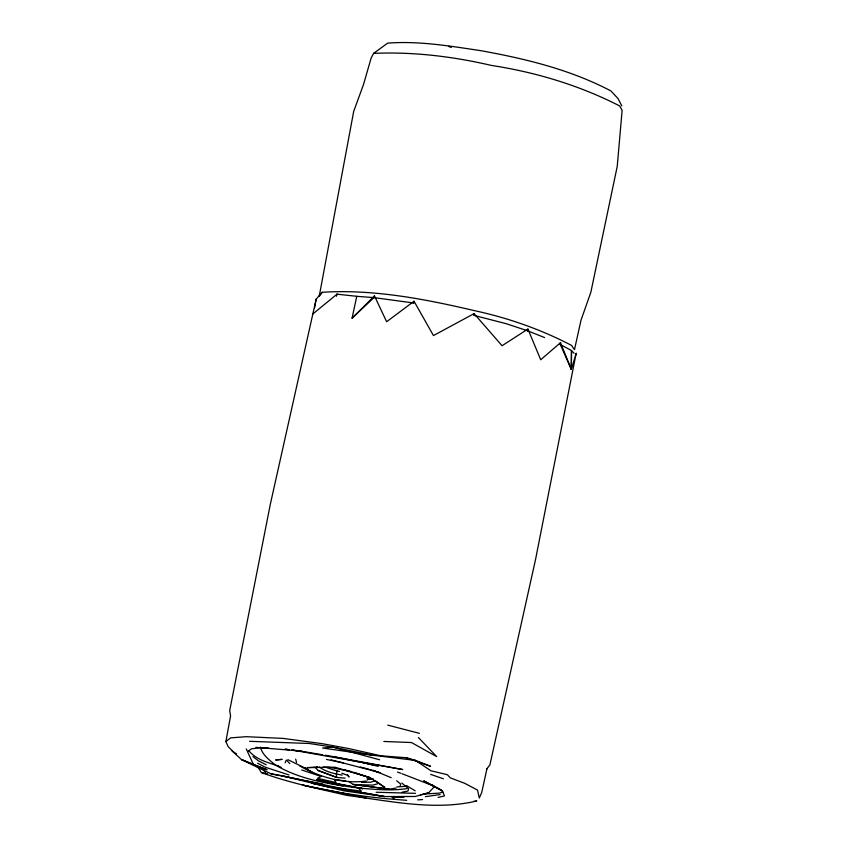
<?xml version="1.0" encoding="UTF-8"?>
<svg xmlns="http://www.w3.org/2000/svg" width="848" height="848" viewBox="0 0 848 848"><rect width="100%" height="100%" fill="white"/><g stroke="black" fill="none" stroke-linecap="round" stroke-linejoin="round"><path stroke-width="1.27" d="M486.657 769.072L489.879 764.928L535.512 559.638L576.142 353.393L571.308 369.378L560.486 342.677L560.295 344.468L571.308 369.378L571.488 350.531L560.125 344.394L560.486 342.677L540.706 359.785L527.922 329.056L502.058 345.73L474.096 313.622L433.455 335.575L414.047 301.252L386.624 321.742L374.477 295.92L352.058 318.191L356.775 296.312L374.116 297.637L413.919 303.012L414.047 301.252L413.421 302.927M571.308 369.378L571.52 350.584L574.075 353.277M527.763 330.847L527.922 329.056L527.551 330.773L544.628 337.589M314.566 308.004L316.166 299.121L322.166 292.284C373.459 289.051 424.572 298.973 474.276 310.612C508.058 317.883 540.929 329.395 571.563 345.422L574.478 349.673L581.028 320.152L590.844 292.274L617.227 166.409L622.125 110.346L619.591 105.905C579.343 85.33 535.957 72.271 491.342 65.413C452.853 56.466 413.167 51.643 373.629 53.371L371.17 57.971L363.516 84.493L353.69 111.395L319.208 296.387L322.166 292.284M236.613 753.904L233.507 751.943L228.133 746.622L225.875 741.555L230.582 715.924L229.691 710.624L270.321 504.284L316.166 299.121M374.116 297.637L374.477 295.92L373.936 297.616L352.058 318.191M486.975 768.627L481.738 792.445L479.311 798L477.498 790.071L464.736 783.329L450.352 777.881L447.331 774.69L430.911 770.768L415.456 760.402L371.668 755.112L322.653 748.031L332.967 747.141L371.668 755.112M400.139 786.308L400.733 784.093L396.631 780.775M335.055 768.617L335.267 767.949M339.571 771.32L337.292 771.076L336.243 774.086L336.836 777.468L345.094 778.114M285.14 762.85L286.232 760.094M231.97 750.915L241.489 759.575L271.053 773.842L281.451 775.644L343.843 790.824L384.451 796.548L415.202 796.484L428.569 792.869L434.367 786.7L432.342 785.057M312.52 314.237L337.006 294.171L356.775 296.312M317.534 766.793L315.827 768.118L318.17 770.514L336.836 777.468L318.17 770.514M225.875 741.555L230.645 737.866L246.333 736.689L283.094 738.407L321.922 743.632L348.252 748.466L380.837 755.769L406.256 757.752L415.16 760.349M373.629 53.371L387.631 43.142C418.732 40.746 449.726 46.036 480.392 50.604C525.41 58.703 570.121 69.525 610.91 90.927L618.16 98.718L621.817 105.968M247.945 751.349L251.432 748.826L259.446 747.883L268.593 748.042M367.354 780.043L369.41 778.687L367.099 776.62M375.367 780.711L370.841 782.163L361.545 782.386M442.889 792.064L439.328 793.124L423.724 794.035M377.466 783.838L372.685 785.131L353.33 784.485L348.581 781.421M420.428 794.83L428.569 792.869M440.154 794.555L425.41 796.685M438.098 797.427L444.458 795.922L442.391 790.94L439.582 789.043L423.693 780.86L442.391 790.94L432.512 785.555L402.111 773.758M406.998 786.297L396.853 786.912M402.005 792.223L407.994 791.036L408.577 788.693L401.825 783.043M389.317 789.181L353.33 784.485L389.317 789.181L396.164 788.068M406.786 788.608C390.758 791.131 374.403 789.223 358.322 788.11L361.46 791.184L340.938 788.364L281.451 775.644M473.587 801.392L476.788 800.978C434.261 811.123 389.211 800.862 346.482 795.329C317.947 788.481 288.797 782.81 261.29 772.496L257.93 766.942M281.822 759.352L275.611 759.999L282.034 759.395M316.813 766.984L307.061 767.663L334.971 767.207L370.152 777.711L384.865 787.474L376.183 781.252M417.651 799.865L422.59 799.569M366.23 781.061C343.175 784.177 319.76 777.107 299.726 765.956M368.117 779.259L373.385 779.111L366.983 778.899M249.566 741.311L309.393 743.495L332.967 747.141L379.618 759.766M376.13 792.255L415.509 793.336M403.839 797.438L391.85 797.046L394.68 799.367L406.68 800.332M383.837 741.459L411.481 742.541L436.656 756.596L418.424 737.548M323.183 766.995L329.734 767.313L351.316 771.606M394.68 799.367C363.58 796.993 332.702 791.799 302.27 785.015L365.986 797.936L332.755 791.407M255.937 747.353L300.15 751.01L322.664 754.773M285.31 749.229L289.115 749.685M291.659 749.992L301.814 751.201M285.161 749.219L288.914 749.664M292.655 750.12L402.715 769.549L334.356 756.819L373.406 764.885M267.47 773.694L262.138 773.037L263.346 773.588M362.626 788.629L316.696 779.757L362.626 788.629C332.808 784.485 301.644 780.658 275.356 764.949C269.187 759.978 262.541 755.091 260.315 747.088M345.984 781.05L334.313 779.397L336.041 782.545L317.459 778.316L321.138 776.439L301.729 769.984M327.423 786.085L311.863 783.234L327.572 786.732L384.451 796.548L362.414 792.509M325.272 755.229L333.094 756.564M342.168 775.104C334.26 773.673 325.664 771.881 319.24 766.921M271.053 773.842L323.003 784.146M333.9 787.273L336.497 787.75M339.083 788.227L341.68 788.704M348.157 789.891L350.754 790.368M357.231 791.555L359.817 792.032M326.406 759.416L343.207 762.861M327.508 782.662L343.027 785.979M340.938 788.364L360.877 792.679M363.103 762.617L375.918 765.468M474.149 315.435L474.096 313.622L474.149 315.435L506.161 323.682L527.551 330.773M360.315 767.027L368.785 769.157M387.748 725.125L419.421 733.34M365.806 763.168L378.229 766.401M331.102 759.84L380.095 772.613M353.786 772.263L370.152 777.711L345.125 769.973M278.197 765.977C267.671 762.5 255.969 759.575 248.697 750.586M326.703 767.631L337.292 771.076M288.998 774.955L265.276 767.207L257.612 763.211M369.908 769.539L378.865 772.602M430.636 774.383L443.419 778.793M341.839 773.228L347.775 775.422L349.058 776.969L347.5 774.849M406.256 757.752L430.54 766.274L415.456 760.402M397.479 772.072L400.892 773.281M373.078 770.217L391.204 777.69M253.51 764.663L267.078 769.751L241.489 759.575L253.51 764.663L246.249 748.922M307.262 769.136L287.822 759.638M277.89 765.871L281.176 767.345M266.198 764.79L258.417 760.815L252.916 756.596M406.372 785.534L415.181 790.813M256.52 766.189L257.198 766.762M286.889 760.508L289.804 763.592M263.262 769.677L265.488 772.274L263.664 770.026M295.655 759.108L296.577 762.5M575.771 355.068L576.142 353.393L575.771 355.068M337.006 294.171L336.402 295.888L337.006 294.171M451.337 46.937L448.751 46.417L451.316 46.969M312.573 772.687L305.11 767.991L312.573 772.687"/></g></svg>
